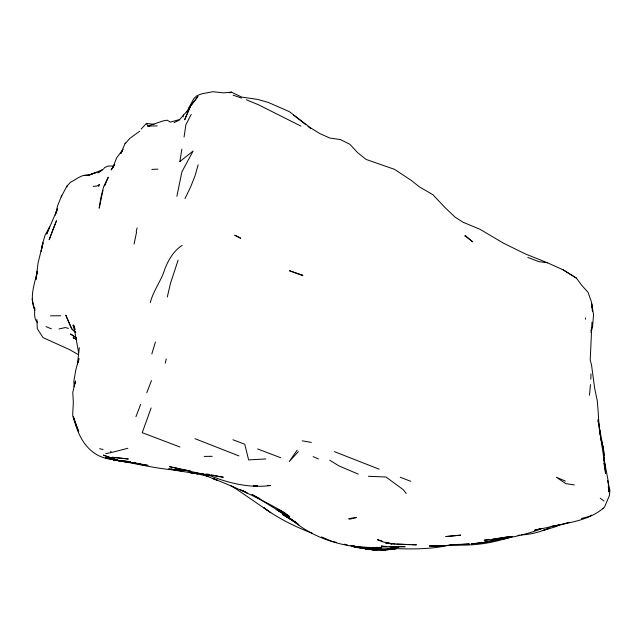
<?xml version="1.0" encoding="UTF-8"?>
<svg xmlns="http://www.w3.org/2000/svg" width="642" height="642" viewBox="0 0 642 642"><rect width="100%" height="100%" fill="white"/><g stroke="black" fill="none" stroke-linecap="round" stroke-linejoin="round"><path stroke-width="0.96" d="M34.845 308.088C34.7 313.071 33.625 318.889 37.661 322.677M77.505 363.974L79.303 347.691M590.841 379.189L590.961 373.933M465.049 236.055L465.089 235.462L472.705 241.841L465.137 235.959M604.499 466.798L605.615 473.563C603.978 453.372 598.906 433.615 598.296 413.328L597.277 400.809L594.677 388.338L591.547 365.146L590.215 360.066L591.964 322.212M589.508 395.223L590.471 384.55M34.435 309.275C29.388 296.668 34.636 283.684 37.332 271.253L36.008 279.398M78.428 362.521L78.918 358.557L75.852 369.712L73.854 381.324L74.135 386.789M75.106 383.82L75.483 380.931L72.771 392.382L73.34 402.229L72.69 414.419L72.955 416.827L78.685 431.56L73.397 416.722C78.348 438.382 89.366 457.906 113.754 459.6M585.376 319.226L585.544 317.991M184.061 137.083L185.883 124.757L191.212 114.364M36.016 279.254L38.087 262.803L43.062 242.78L41.257 251.126M179.88 161.511L181.855 149.225M125.166 143.672L129.772 138.415L139.723 131.169M176.895 196.3L181.863 171.944L193.122 151.03L179.945 161.487M41.16 251.038L42.34 244.329L45.06 235.237L49.627 227.019L46.689 234.025L57.483 208.923M591.001 330.799L591.507 328.022M134.066 244.104L136.513 232.324M136.24 231.746L137.099 227.942M167.289 297.005L170.555 283.122L178.131 260.122M165.235 363.187L166.294 358.918M102.945 190.369L99.181 208.193L100.971 197.238L103.627 186.726L108.257 177.224L104.63 185.939M590.945 332.588L592.63 326.016L593.537 314.74L591.707 303.69L592.02 307.606M151.833 353.935L155.428 342.001M183.074 116.86L183.588 114.99L187.576 110.713M198.153 164.858L195.048 175.748L190.594 187.031L185.016 198.595M98.699 186.549L99.358 184.567M151.119 407.935L142.235 432.684L179.969 447.001M150.276 302.671C153.35 290.449 161.503 280.554 165.034 268.5C168.637 259.585 173.813 250.693 182.111 245.437M57.563 208.947L55.324 215.078L57.628 205.705L61.728 195.465M135.952 416.65L140.67 404.388M146.785 392.743L151.464 380.57M141.176 129.05L146.4 123.425L153.984 124.323M125.286 142.949L120.873 153.422L122.397 151.014M61.167 196.934L66.856 186.18L70.54 182.208C76.735 179.279 82.136 173.557 89.88 175.282M186.686 111.933L193.724 98.699L196.781 95.778L201.765 93.82L212.895 91.694L223.625 92.881L231.457 92.119L241.713 97.102L257.578 99.382L268.388 102.463L289.39 111.668L310.72 127.951L320.037 133.696L329.779 138.022L340.412 139.571L349.802 144.225L357.698 152.74L366.141 159.449L394.541 169.36L411.386 180.482L419.378 186.854L432.885 194.686L445.083 207.623L455.106 217.173L463.171 222.276L480.096 229.363L503.721 243.302L525.349 253.935L547.522 262.803L563.13 269.833L576.42 278.114L581.459 284.976L588.112 292.439L591.515 302.197L592.43 311.482M114.693 164.4L112.807 167.722L116.611 157.876L123.136 149.313M114.581 164.32L111.098 169.978L113.321 166.992M297.198 450.106L289.237 461.534L298.37 451.631M540.066 528.703L534.513 530.26L555.017 525.878L550.547 526.609C569.093 522.588 590.215 520.389 604.563 507.019L609.41 495.512L609.9 490.311L607.613 480.609M103.603 168.862L104.79 167.49L108.016 166.101L113.803 165.965M183.588 114.99L178.998 120.303L174.094 122.55M151.841 169.4L157.916 169.151M102.134 169.881L97.801 172.891L103.009 169.552L91.1 174.287L96.067 172.562M591.635 515.061L589.22 516.433L581.315 518.535M99.325 184.663L96.717 186.076L93.283 186.397M558.917 524.915L554.776 526.978L542.667 530.573L549.6 528.005C540.652 531.809 531.006 534.529 521.24 534.898M559.198 524.65L555.675 526.384L569.045 522.339M229.884 92.889L231.457 92.119M541.134 528.775C521.585 536.584 500.319 539.095 479.775 543.284L509.989 537.113M602.669 508.729L603.376 508.464M95.971 172.586L87.649 175.41L84.648 175.523L89.118 175.402M510.591 536.969L512.332 536.463L504.66 538.847L509.323 537.306C490.536 543.87 470.008 546.19 450.154 544.713M59.048 328.945L65.332 327.556L68.461 328.367M179.736 119.516L170.299 122.116L167.161 120.182L163.036 120.945L147.869 126.105L146.4 123.425M127.862 448.276L112.374 452.305L110.36 451.679M396.587 548.677L392.703 549.4L375.795 550.306L362.578 547.915C368.773 550.218 375.498 549.704 381.789 548.075L373.307 549.64L367.738 549.263L362.578 547.915L364.463 548.252M105.794 453.621L111.042 452.65M517.99 535.38L519.498 535.099M451.19 544.737C421.794 551.815 391.484 547.851 361.687 547.257M434.417 545.949L431.52 546.414L469.406 543.983L456.751 544.488M377.921 547.53L379.703 547.289M149.843 125.84L147.869 126.105L157.194 125.88M492.237 539.208L509.563 536.64L491.443 539.641L484.253 540.219L489.573 539.545M389.806 549.287L381.163 549.953M393.682 548.782L395.624 548.533M391.443 549.215L382.359 549.961L389.798 549.255M393.41 548.966L395.384 548.725M390.665 549.247L386.901 549.664L392.703 549.4L382.712 549.761M475.096 543.429L471.156 543.854L486.917 542.137L477.062 543.212M50.477 315.848L60.653 315.752M257.362 485.689L253.598 485.938L257.306 485.713M379.446 548.549L370.707 549.127L365.089 548.758L376.581 548.589M265.82 458.942L248.614 459.905L244.787 444.256L232.926 439.754M371.148 547.963L362.329 548.428L354.135 546.968L350.741 545.491M89.31 175.378L87.649 175.41L89.559 175.635M204.18 456.414L212.221 456.318M410.302 544.697L391.652 543.91L385.625 542.939L394.999 543.894M412.236 544.745L416.465 544.817L396.876 544.087M368.404 476.3L385.994 476.998L403.048 489.533L406.234 493.497M267.578 485.4L270.442 485.569C248.334 488.369 226.201 482.672 206.002 473.973M385.89 546.406L381.163 546.117L385.786 546.687L405.126 546.687L389.927 546.751L398.674 547.201L389.822 546.647M175.306 469.647L187.263 470.594C163.196 470.578 140.044 464.294 116.515 460.25L148.005 465.418L133.889 462.81L143.238 464.952L132.533 462.465M363.653 547.273L380.12 547.851L362.329 548.428L370.707 549.127L367.85 548.509M358.854 546.92L357.056 546.615M168.356 468.925L176.157 469.936L174.199 469.671M355.187 546.374L352.386 546.013L355.122 546.43M362.666 547.337L371.301 547.931C343.117 547.112 313.834 538.734 292.214 519.956L295.777 522.484L276.156 509.275L280.538 511.971L252.001 494.452L259.986 498.778M547.522 262.803L538.815 261.623L527.82 257.442M169.295 469.005L172.241 469.406M119.484 460.659L121.466 460.932M124.436 461.341L126.41 461.614M128.392 461.887L130.374 462.16M190 471.076L169.584 466.702L178.42 468.588M574.397 484.911L565.955 483.683L556.341 477.263L565.425 481.107M171.318 469.334L181.975 471.027L175.386 469.607M302.189 440.837L311.362 442.418M190.77 471.196L175.579 468.187M366.349 548.597L368.243 548.942M370.129 549.279L375.795 550.306L367.738 549.263L381.733 549.68L373.307 549.64L368.596 548.597M207.366 474.069L209.252 474.438M211.13 474.815L223.344 477.255L201.371 473.74L185.394 470.297M111.708 459.022L105.489 457.65L114.132 459.656M119.532 460.643L125.407 461.855L113.923 460.057L109.758 458.621L120.856 461.213L116.058 460.097M352.362 546.093L359.64 547.674L368.123 548.404L354.135 546.968L359.64 547.674L354.007 545.949M99.646 448.718L103.089 449.488M336.536 542.378L331.665 541.262L321.562 536.921M344.297 544.175L347.194 544.849M171.542 469.053L177.096 470.57L197.969 473.924L193.234 472.945L208.008 476.244L203.402 474.751L217.325 480.28L212.783 478.451C237.083 487.992 260.604 498.649 283.066 511.923L278.411 509.323L289.783 516.706L283.668 512.067M382.223 541.086L377.512 539.673L383.057 541.968L391.652 543.91L385.994 542.217M312.558 533.406C295.448 526.809 278.492 518.68 263.758 507.645L270.804 512.854M233.134 95.168L241.456 98.057M257.619 448.935L280.755 457.762M46.039 326.634L51.384 328.865M195.032 438.695L238.968 455.932M334.434 451.655L379.181 469.19M358.268 474.141L339 465.932L329.763 460.226M400.239 477.223L410.752 481.348M246.335 99.767L258.413 104.742L300.865 126.073M76.462 339.169L73.092 337.772L76.599 339.233M313.111 456.631L318.384 458.894M239.988 489.485L247.106 492.912L243.037 490.721M230.478 485.553L234.563 487.848L232.324 486.283M77.947 354.424L69.577 349.633L43.062 337.62L37.284 328.72L36.891 319.531M76.133 337.459L70.492 333.992L76.254 337.836M576.42 278.114L563.13 269.833M297.671 523.631L282.528 514.483L294.501 521.777L287.046 516.633L298.835 524.811L292.182 519.908M267.634 510.526L233.263 486.957M600.262 498.216L603.905 500.977M276.903 509.267L278.459 510.342M280.795 511.963L283.13 513.576M284.663 514.635L286.918 516.216M288.427 517.267L291.436 519.37M293.322 114.846L305.769 124.725M307.991 126.434L310.961 128.641M75.78 332.107L71.952 329.073L70.885 327.26L65.773 315.142L71.952 329.073L75.66 332.62M74.962 329.555L72.987 325.141L74.881 329.731M74.954 328.664L73.597 324.94L78.621 352.651M66.856 186.18L67.121 186.918M599.267 427.107L603.504 449.544L603.376 448.565L600.992 439.008L603.504 449.544L604.9 466.012M32.1 299.108L34.756 310.6M599.195 425.542L598.159 420.791L600.487 436.046L599.347 428.118M603.841 463.163L604.339 465.827M597.983 419.515L598.472 422.332M608.247 486.524L608.985 492.005L608.167 480.89L603.801 457.77L604.7 466.188M603.376 448.565L604.274 455.643M52.901 229.724L49.169 239.739L56.472 220.736L52.901 229.724M186.164 116.13L184.687 119.757L190.778 105.505L197.985 96.38L188.571 108.859L190.778 105.505L186.164 116.13M349.73 518.463L348.67 518.776L349.938 519.161L356.334 517.524L349.73 518.463M396.146 548.14L384.293 549.825L396.106 548.132M460.611 535.155L445.901 536.543L460.611 535.155M377.464 547.409L362.449 547.859L377.464 547.409M444.826 545.58L429.41 545.997L444.826 545.58M191.789 472.777L190.112 472.632L203.169 473.868L191.789 472.777M368.38 547.939L353.951 546.511L368.38 547.939M128.215 458.958L112.19 457.297L128.215 458.958M130.35 461.662L113.923 460.057L130.35 461.662M302.358 275.089L289.494 270.739L302.904 275.707L302.358 275.089M118.537 460.523L103.482 455.178L118.537 460.523M235.486 235.55L234.723 235.261L240.774 238.302L235.486 235.55"/></g></svg>
